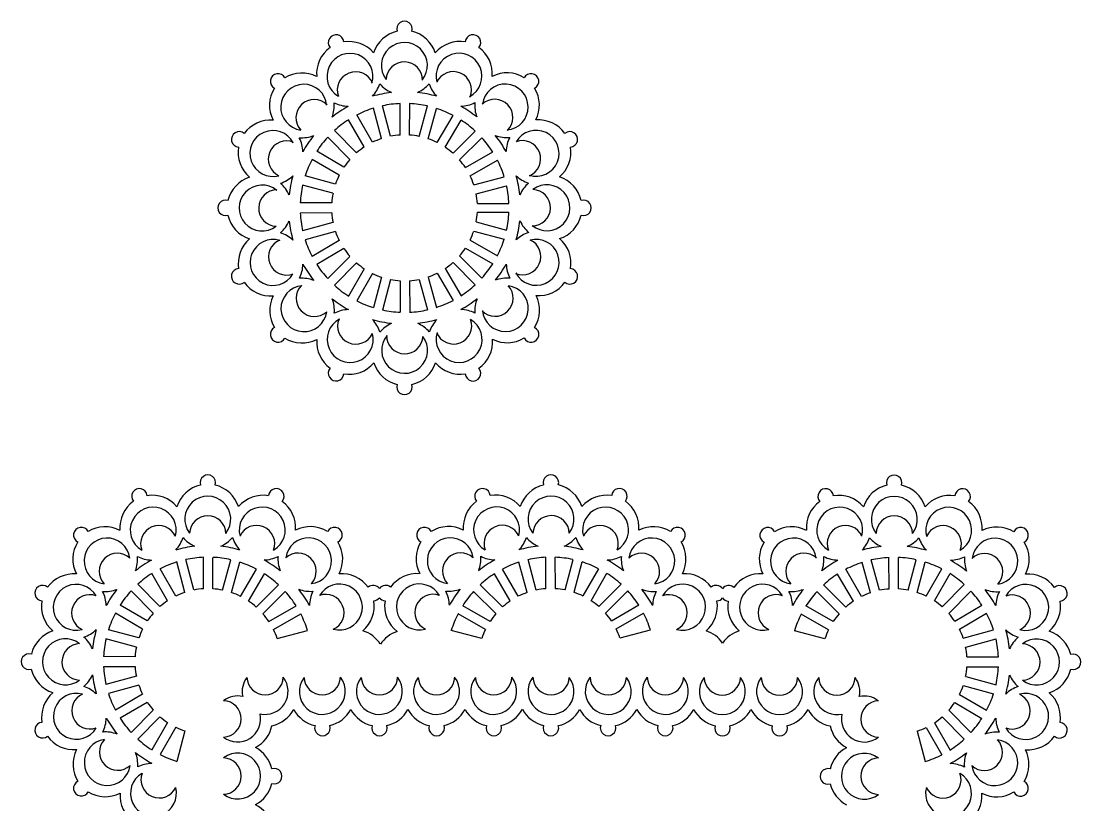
# Model space of a CAD drawing. Extents: x 324 to 683, y 5 to 247.
# Drawn here: x 513.5 to 682.8, y 122 to 247.1 of the extents above; entities that cross this region are included whole.
import ezdxf

# ---------------------------------------------------------------- set-up
doc = ezdxf.new("R2010")
doc.units = 0
doc.layers.get('0').update_dxf_attribs({"linetype": 'CONTINUOUS'})

msp = doc.modelspace()

# ---------------------------------------------------------------- linework, layer by layer
for p, q in [((572.51, 228.78), (571.23, 233.64)), ((574.05, 228.97), (574.07, 234)), ((575.55, 228.97), (575.57, 233.99)), ((577.08, 228.76), (578.4, 233.61)), ((569.62, 227.81), (567.13, 232.17)), ((571.06, 228.39), (569.78, 233.26)), ((578.53, 228.37), (579.85, 233.22)), ((579.96, 227.77), (582.49, 232.11)), ((568.32, 227.06), (565.82, 231.42)), ((581.26, 227.01), (583.79, 231.35)), ((566.02, 225.07), (562.48, 228.63)), ((567.08, 226.12), (563.54, 229.69)), ((582.49, 226.06), (586.05, 229.6)), ((583.54, 225), (587.11, 228.54)), ((565.07, 223.84), (560.73, 226.37)), ((584.48, 223.76), (588.85, 226.26)), ((564.32, 222.54), (559.97, 225.07)), ((585.23, 222.46), (589.59, 224.96)), ((563.72, 221.11), (558.87, 222.43)), ((585.82, 221.02), (590.68, 222.31)), ((563.32, 219.66), (558.47, 220.98)), ((586.2, 219.57), (591.06, 220.86)), ((563.11, 218.13), (558.09, 218.15)), ((586.39, 218.03), (591.42, 218.01)), ((586.39, 216.63), (591.42, 216.65)), ((563.11, 216.53), (558.09, 216.51)), ((563.32, 215), (558.47, 213.68)), ((586.2, 215.09), (591.06, 213.8)), ((563.72, 213.55), (558.87, 212.23)), ((585.82, 213.64), (590.68, 212.35)), ((564.32, 212.12), (559.97, 209.59)), ((585.23, 212.2), (589.59, 209.7)), ((565.07, 210.82), (560.73, 208.29)), ((584.48, 210.9), (588.85, 208.4)), ((566.02, 209.59), (562.48, 206.03)), ((567.08, 208.54), (563.54, 204.97)), ((582.49, 208.6), (586.05, 205.06)), ((583.54, 209.66), (587.11, 206.12)), ((568.32, 207.6), (565.82, 203.24)), ((569.62, 206.85), (567.13, 202.49)), ((579.96, 206.89), (582.49, 202.55)), ((581.26, 207.65), (583.79, 203.31)), ((571.06, 206.27), (569.78, 201.4)), ((572.51, 205.88), (571.23, 201.02)), ((574.05, 205.69), (574.07, 200.66)), ((575.55, 205.69), (575.57, 200.67)), ((577.08, 205.9), (578.4, 201.05)), ((578.53, 206.29), (579.85, 201.44)), ((541.09, 156.31), (539.81, 161.17)), ((542.63, 156.5), (542.65, 161.53)), ((544.13, 156.5), (544.15, 161.52)), ((545.67, 156.29), (546.99, 161.14)), ((595.8, 156.3), (594.48, 161.15)), ((597.34, 156.51), (597.32, 161.54)), ((598.84, 156.52), (598.82, 161.54)), ((600.38, 156.32), (601.66, 161.18)), ((601.83, 155.94), (603.11, 160.8)), ((650.62, 156.26), (649.3, 161.11)), ((652.15, 156.47), (652.13, 161.5)), ((653.65, 156.48), (653.63, 161.5)), ((655.19, 156.28), (656.48, 161.14)), ((538.21, 155.33), (535.71, 159.7)), ((539.64, 155.92), (538.36, 160.78)), ((547.12, 155.89), (548.44, 160.74)), ((548.55, 155.29), (551.08, 159.64)), ((592.92, 155.31), (590.39, 159.65)), ((594.35, 155.91), (593.03, 160.76)), ((603.26, 155.35), (605.76, 159.71)), ((647.74, 155.27), (645.21, 159.61)), ((649.17, 155.87), (647.85, 160.72)), ((656.64, 155.9), (657.93, 160.76)), ((658.08, 155.31), (660.58, 159.67)), ((536.9, 154.59), (534.41, 158.95)), ((549.84, 154.54), (552.37, 158.88)), ((591.63, 154.55), (589.1, 158.9)), ((604.57, 154.6), (607.06, 158.97)), ((646.44, 154.51), (643.91, 158.86)), ((659.38, 154.56), (661.88, 158.93)), ((534.6, 152.59), (531.06, 156.16)), ((535.67, 153.65), (532.13, 157.22)), ((551.07, 153.59), (554.64, 157.13)), ((552.13, 152.52), (555.7, 156.07)), ((589.34, 152.54), (585.77, 156.08)), ((590.4, 153.6), (586.83, 157.14)), ((605.8, 153.66), (609.34, 157.23)), ((606.87, 152.61), (610.41, 156.18)), ((644.16, 152.5), (640.59, 156.04)), ((645.21, 153.56), (641.65, 157.11)), ((660.62, 153.62), (664.16, 157.19)), ((661.68, 152.57), (665.22, 156.14)), ((532.9, 150.07), (528.56, 152.6)), ((533.66, 151.37), (529.31, 153.9)), ((553.07, 151.29), (557.43, 153.79)), ((553.81, 149.99), (558.18, 152.48)), ((587.66, 150), (583.29, 152.5)), ((588.4, 151.3), (584.04, 153.8)), ((607.81, 151.38), (612.16, 153.91)), ((608.57, 150.08), (612.91, 152.62)), ((642.47, 149.96), (638.11, 152.46)), ((643.22, 151.27), (638.86, 153.76)), ((662.63, 151.34), (666.97, 153.87)), ((663.39, 150.05), (667.73, 152.58)), ((532.3, 148.64), (527.45, 149.96)), ((554.4, 148.55), (559.26, 149.83)), ((587.07, 148.57), (582.21, 149.85)), ((609.17, 148.65), (614.02, 149.97)), ((641.89, 148.53), (637.02, 149.81)), ((663.98, 148.61), (668.84, 149.93)), ((531.91, 147.19), (527.06, 148.51)), ((664.38, 147.17), (669.23, 148.49)), ((531.7, 145.65), (526.67, 145.67)), ((664.59, 145.63), (669.61, 145.65)), ((531.7, 144.06), (526.67, 144.04)), ((664.59, 144.04), (669.61, 144.02)), ((531.91, 142.53), (527.06, 141.2)), ((664.38, 142.5), (669.23, 141.18)), ((532.3, 141.08), (527.45, 139.76)), ((663.98, 141.05), (668.84, 139.73)), ((532.9, 139.65), (528.56, 137.12)), ((663.39, 139.62), (667.73, 137.09)), ((533.66, 138.35), (529.31, 135.82)), ((534.6, 137.12), (531.06, 133.55)), ((661.68, 137.1), (665.22, 133.53)), ((662.63, 138.33), (666.97, 135.8)), ((535.67, 136.07), (532.13, 132.5)), ((660.62, 136.04), (664.16, 132.47)), ((536.9, 135.13), (534.41, 130.76)), ((538.21, 134.38), (535.71, 130.02)), ((539.64, 133.79), (538.36, 128.93)), ((656.64, 133.77), (657.93, 128.91)), ((658.08, 134.36), (660.58, 129.99)), ((659.38, 135.1), (661.88, 130.74))]:
    msp.add_line(p, q)
for centre, radius, start, end in [((574.75, 245.91), 1.24, 342.0397, 197.5113), ((574.73, 240.5), 5.17, 102.9171, 162.1839), ((574.73, 240.5), 5.17, 17.921, 76.6339), ((563.81, 243.74), 1.24, 4.5397, 220.0113), ((565.87, 238.73), 5.17, 40.421, 99.1339), ((574.73, 240.08), 3.67, 319.9886, 217.5122), ((583.6, 238.74), 5.17, 80.4171, 139.6839), ((585.69, 243.74), 1.24, 319.5397, 175.0113), ((565.87, 238.73), 5.17, 125.4171, 184.6839), ((583.6, 238.74), 5.17, 355.421, 54.1339), ((566.03, 238.34), 3.67, 342.4886, 240.0122), ((574.72, 237.73), 2.91, 359.7755, 177.755), ((583.44, 238.35), 3.67, 297.4886, 195.0122), ((554.54, 237.54), 1.24, 27.0397, 242.5113), ((558.35, 233.7), 5.17, 62.921, 121.6339), ((566.92, 236.16), 2.91, 22.2755, 200.255), ((582.53, 236.18), 2.91, 337.2755, 155.255), ((591.12, 233.73), 5.17, 57.9171, 117.1839), ((594.96, 237.54), 1.24, 297.0397, 152.5113), ((558.65, 233.4), 3.67, 4.9886, 262.5122), ((565.87, 238.73), 5.17, 316.3853, 342.1839), ((574.73, 240.5), 5.17, 220.421, 246.2197), ((574.73, 240.5), 5.17, 293.8853, 319.6839), ((583.6, 238.74), 5.17, 197.921, 223.7197), ((590.82, 233.43), 3.67, 274.9886, 172.5122), ((558.35, 233.7), 5.17, 147.9171, 207.1839), ((574.75, 217.33), 18.55, 96.5221, 106.0829), ((574.75, 217.33), 18.55, 74.0221, 83.5829), ((591.12, 233.73), 5.17, 332.921, 31.6339), ((560.31, 231.73), 2.91, 44.7755, 222.755), ((558.35, 233.7), 5.17, 338.8853, 4.6839), ((565.87, 238.73), 5.17, 242.921, 268.7197), ((574.75, 217.33), 16.68, 92.3519, 102.1991), ((574.75, 217.33), 16.68, 77.3519, 87.1991), ((583.6, 238.74), 5.17, 271.3853, 297.1839), ((574.75, 217.33), 18.55, 51.5221, 61.0829), ((591.12, 233.73), 5.17, 175.421, 201.2197), ((589.15, 231.77), 2.91, 314.7755, 132.755), ((574.75, 217.33), 18.55, 119.0221, 128.5829), ((574.75, 217.33), 16.68, 107.3519, 117.1991), ((574.75, 217.33), 16.68, 62.3519, 72.1991), ((553.34, 226.18), 5.17, 85.421, 144.1339), ((574.75, 217.33), 16.68, 122.3519, 132.1991), ((574.75, 217.33), 16.68, 47.3519, 57.1991), ((596.15, 226.22), 5.17, 35.4171, 94.6839), ((548.34, 228.27), 1.24, 49.5397, 265.0113), ((553.73, 226.02), 3.67, 27.4886, 285.0122), ((558.35, 233.7), 5.17, 265.421, 291.2197), ((553.34, 226.18), 5.17, 1.3853, 27.1839), ((574.75, 217.33), 18.55, 141.5221, 151.0829), ((574.75, 217.33), 16.68, 137.3519, 147.1991), ((574.75, 217.33), 11.66, 93.462, 101.089), ((574.75, 217.33), 11.66, 78.462, 86.089), ((574.75, 217.33), 16.68, 32.3519, 42.1991), ((591.12, 233.73), 5.17, 248.8853, 274.6839), ((574.75, 217.33), 18.55, 29.0221, 38.5829), ((596.15, 226.22), 5.17, 152.921, 178.7197), ((595.76, 226.05), 3.67, 252.4886, 150.0122), ((601.16, 228.27), 1.24, 274.5397, 130.0113), ((553.34, 226.18), 5.17, 170.4171, 229.6839), ((555.9, 225.11), 2.91, 67.2755, 245.255), ((574.75, 217.33), 11.66, 123.462, 131.089), ((574.75, 217.33), 11.66, 108.462, 116.089), ((574.75, 217.33), 11.66, 63.462, 71.089), ((574.75, 217.33), 11.66, 48.462, 56.089), ((593.58, 225.16), 2.91, 292.2755, 110.255), ((596.15, 226.22), 5.17, 310.421, 9.1339), ((574.75, 217.33), 16.68, 152.3519, 162.1991), ((574.75, 217.33), 11.66, 138.462, 146.089), ((574.75, 217.33), 11.66, 33.462, 41.089), ((574.75, 217.33), 16.68, 17.3519, 27.1991), ((551.58, 217.31), 5.17, 107.921, 166.6339), ((553.34, 226.18), 5.17, 287.921, 313.7197), ((574.75, 217.33), 18.55, 164.0221, 173.5829), ((574.75, 217.33), 11.66, 153.462, 161.089), ((574.75, 217.33), 11.66, 18.462, 26.089), ((574.75, 217.33), 18.55, 6.5221, 16.0829), ((596.15, 226.22), 5.17, 226.3853, 252.1839), ((597.92, 217.35), 5.17, 12.9171, 72.1839), ((552, 217.31), 3.67, 49.9886, 307.5122), ((554.36, 217.3), 2.91, 89.7755, 267.755), ((551.58, 217.31), 5.17, 23.8853, 49.6839), ((574.75, 217.33), 16.68, 167.3519, 177.1991), ((574.75, 217.33), 16.68, 2.3519, 12.1991), ((597.92, 217.35), 5.17, 130.421, 156.2197), ((597.5, 217.35), 3.67, 229.9886, 127.5122), ((595.15, 217.36), 2.91, 269.7755, 87.755), ((546.17, 217.33), 1.24, 72.0397, 287.5113), ((574.75, 217.33), 11.66, 168.462, 176.089), ((574.75, 217.33), 11.66, 3.462, 11.089), ((603.34, 217.33), 1.24, 252.0397, 107.5113), ((574.75, 217.33), 16.68, 347.8009, 357.6481), ((551.58, 217.31), 5.17, 192.9171, 252.1839), ((551.58, 217.31), 5.17, 310.421, 336.2197), ((574.75, 217.33), 18.55, 186.5221, 196.0829), ((574.75, 217.33), 16.68, 182.8009, 192.6481), ((574.75, 217.33), 11.66, 183.911, 191.5381), ((574.75, 217.33), 11.66, 348.911, 356.5381), ((574.75, 217.33), 18.55, 344.0221, 353.5829), ((597.92, 217.35), 5.17, 203.8853, 229.6839), ((597.92, 217.35), 5.17, 287.921, 346.6339), ((553.35, 208.44), 5.17, 46.3853, 72.1839), ((574.75, 217.33), 11.66, 198.911, 206.5381), ((574.75, 217.33), 11.66, 333.911, 341.5381), ((596.17, 208.48), 5.17, 107.921, 133.7197), ((553.35, 208.44), 5.17, 130.421, 189.1339), ((553.74, 208.61), 3.67, 72.4886, 330.0122), ((555.92, 209.5), 2.91, 112.2755, 290.255), ((574.75, 217.33), 16.68, 197.8009, 207.6481), ((574.75, 217.33), 16.68, 332.8009, 342.6481), ((593.61, 209.55), 2.91, 247.2755, 65.255), ((595.77, 208.64), 3.67, 207.4886, 105.0122), ((596.17, 208.48), 5.17, 350.4171, 49.6839), ((574.75, 217.33), 11.66, 213.911, 221.5381), ((574.75, 217.33), 11.66, 318.911, 326.5381), ((553.35, 208.44), 5.17, 332.921, 358.7197), ((574.75, 217.33), 18.55, 209.0221, 218.5829), ((574.75, 217.33), 16.68, 212.8009, 222.6481), ((574.75, 217.33), 11.66, 228.911, 236.5381), ((574.75, 217.33), 11.66, 303.911, 311.5381), ((574.75, 217.33), 16.68, 317.8009, 327.6481), ((574.75, 217.33), 18.55, 321.5221, 331.0829), ((596.17, 208.48), 5.17, 181.3853, 207.1839), ((548.34, 206.39), 1.24, 94.5397, 310.0113), ((574.75, 217.33), 11.66, 243.911, 251.5381), ((574.75, 217.33), 11.66, 288.911, 296.5381), ((601.16, 206.39), 1.24, 229.5397, 85.0113), ((553.35, 208.44), 5.17, 215.4171, 274.6839), ((558.68, 201.23), 3.67, 94.9886, 352.5122), ((560.35, 202.89), 2.91, 134.7755, 312.755), ((558.38, 200.93), 5.17, 68.8853, 94.6839), ((574.75, 217.33), 16.68, 227.8009, 237.6481), ((574.75, 217.33), 11.66, 258.911, 266.5381), ((574.75, 217.33), 11.66, 273.911, 281.5381), ((574.75, 217.33), 16.68, 302.8009, 312.6481), ((589.19, 202.93), 2.91, 224.7755, 42.755), ((590.85, 201.26), 3.67, 184.9886, 82.5122), ((591.15, 200.96), 5.17, 85.421, 111.2197), ((596.17, 208.48), 5.17, 265.421, 324.1339), ((558.38, 200.93), 5.17, 152.921, 211.6339), ((591.15, 200.96), 5.17, 327.9171, 27.1839), ((574.75, 217.33), 18.55, 231.5221, 241.0829), ((558.38, 200.93), 5.17, 355.421, 21.2197), ((574.75, 217.33), 16.68, 242.8009, 252.6481), ((574.75, 217.33), 16.68, 287.8009, 297.6481), ((574.75, 217.33), 18.55, 299.0221, 308.5829), ((591.15, 200.96), 5.17, 158.8853, 184.6839), ((565.9, 195.92), 5.17, 91.3853, 117.1839), ((574.75, 217.33), 16.68, 257.8009, 267.6481), ((574.75, 217.33), 16.68, 272.8009, 282.6481), ((583.64, 195.93), 5.17, 62.921, 88.7197), ((554.54, 197.12), 1.24, 117.0397, 332.5113), ((566.07, 196.31), 3.67, 117.4886, 15.0122), ((566.97, 198.48), 2.91, 157.2755, 335.255), ((574.75, 217.33), 18.55, 254.0221, 263.5829), ((565.9, 195.92), 5.17, 17.921, 43.7197), ((574.77, 194.16), 5.17, 113.8853, 139.6839), ((574.75, 217.33), 18.55, 276.5221, 286.0829), ((574.77, 194.16), 5.17, 40.421, 66.2197), ((583.64, 195.93), 5.17, 136.3853, 162.1839), ((583.47, 196.32), 3.67, 162.4886, 60.0122), ((582.58, 198.5), 2.91, 202.2755, 20.255), ((594.96, 197.12), 1.24, 207.0397, 62.5113), ((558.38, 200.93), 5.17, 237.9171, 297.1839), ((574.77, 194.58), 3.67, 139.9886, 37.5122), ((574.78, 196.93), 2.91, 179.7755, 357.755), ((583.64, 195.93), 5.17, 305.4171, 4.6839), ((591.15, 200.96), 5.17, 242.921, 301.6339), ((565.9, 195.92), 5.17, 175.421, 234.1339), ((563.81, 190.92), 1.24, 139.5397, 355.0113), ((565.9, 195.92), 5.17, 260.4171, 319.6839), ((574.77, 194.16), 5.17, 197.921, 256.6339), ((574.77, 194.16), 5.17, 282.9171, 342.1839), ((583.64, 195.93), 5.17, 220.421, 279.1339), ((585.69, 190.92), 1.24, 184.5397, 40.0113), ((574.75, 188.75), 1.24, 162.0397, 17.5113), ((543.34, 173.44), 1.24, 342.0397, 197.5113), ((598.13, 173.46), 1.24, 342.4887, 197.9603), ((652.95, 173.42), 1.24, 342.4887, 197.9603), ((543.31, 168.03), 5.17, 102.9171, 162.1839), ((543.31, 168.03), 5.17, 17.921, 76.6339), ((598.16, 168.04), 5.17, 103.3661, 162.079), ((598.16, 168.04), 5.17, 17.8161, 77.0829), ((652.97, 168), 5.17, 103.3661, 162.079), ((652.97, 168), 5.17, 17.8161, 77.0829), ((532.4, 171.27), 1.24, 4.5397, 220.0113), ((534.45, 166.26), 5.17, 40.421, 99.1339), ((543.32, 167.61), 3.67, 322.0388, 217.5122), ((552.18, 166.27), 5.17, 80.4171, 139.6839), ((554.27, 171.27), 1.24, 319.5397, 175.0113), ((587.2, 171.28), 1.24, 4.9887, 220.4603), ((589.29, 166.29), 5.17, 40.3161, 99.5829), ((598.15, 167.62), 3.67, 322.4878, 217.9612), ((607.02, 166.27), 5.17, 80.8661, 139.579), ((609.07, 171.28), 1.24, 319.9887, 175.4603), ((642.01, 171.24), 1.24, 4.9887, 220.4603), ((644.1, 166.25), 5.17, 40.3161, 99.5829), ((652.97, 167.58), 3.67, 322.4878, 217.9612), ((661.84, 166.23), 5.17, 80.8661, 139.579), ((663.89, 171.24), 1.24, 319.9887, 175.4603), ((534.45, 166.26), 5.17, 125.4171, 184.6839), ((534.61, 165.87), 3.67, 344.5388, 240.0122), ((552.02, 165.88), 3.67, 299.5388, 195.0122), ((552.18, 166.27), 5.17, 355.421, 54.1339), ((589.29, 166.29), 5.17, 125.8661, 184.579), ((589.45, 165.9), 3.67, 344.9878, 240.4612), ((606.86, 165.88), 3.67, 299.9878, 195.4612), ((607.02, 166.27), 5.17, 355.3161, 54.5829), ((644.1, 166.25), 5.17, 125.8661, 184.579), ((644.26, 165.86), 3.67, 344.9878, 240.4612), ((661.67, 165.84), 3.67, 299.9878, 195.4612), ((661.84, 166.23), 5.17, 355.3161, 54.5829), ((543.31, 165.25), 2.91, 1.796, 177.755), ((598.16, 165.27), 2.91, 2.245, 178.204), ((652.98, 165.23), 2.91, 2.245, 178.204), ((523.12, 165.07), 1.24, 27.0397, 242.5113), ((526.94, 161.23), 5.17, 62.921, 121.6339), ((535.5, 163.69), 2.91, 24.296, 200.255), ((551.11, 163.71), 2.91, 339.296, 155.255), ((559.7, 161.26), 5.17, 57.9171, 117.1839), ((563.55, 165.07), 1.24, 297.0397, 152.5113), ((577.92, 165.08), 1.24, 27.4887, 242.9603), ((581.77, 161.27), 5.17, 62.8161, 122.0829), ((590.36, 163.73), 2.91, 24.745, 200.704), ((605.97, 163.71), 2.91, 339.745, 155.704), ((614.53, 161.24), 5.17, 58.3661, 117.079), ((618.35, 165.08), 1.24, 297.4887, 152.9603), ((632.74, 165.05), 1.24, 27.4887, 242.9603), ((636.58, 161.23), 5.17, 62.8161, 122.0829), ((645.17, 163.69), 2.91, 24.745, 200.704), ((660.78, 163.67), 2.91, 339.745, 155.704), ((669.35, 161.2), 5.17, 58.3661, 117.079), ((673.16, 165.05), 1.24, 297.4887, 152.9603), ((527.24, 160.93), 3.67, 7.0388, 262.5122), ((534.45, 166.26), 5.17, 316.3853, 342.1839), ((543.31, 168.03), 5.17, 220.421, 246.2197), ((543.31, 168.03), 5.17, 293.8853, 319.6839), ((552.18, 166.27), 5.17, 197.921, 223.7197), ((559.41, 160.96), 3.67, 277.0388, 172.5122), ((582.06, 160.97), 3.67, 7.4878, 262.9612), ((589.29, 166.29), 5.17, 316.2803, 342.079), ((598.16, 168.04), 5.17, 220.3161, 246.1147), ((598.16, 168.04), 5.17, 293.7803, 319.579), ((607.02, 166.27), 5.17, 197.8161, 223.6147), ((614.23, 160.94), 3.67, 277.4878, 172.9612), ((636.88, 160.93), 3.67, 7.4878, 262.9612), ((644.1, 166.25), 5.17, 316.2803, 342.079), ((652.97, 168), 5.17, 220.3161, 246.1147), ((652.97, 168), 5.17, 293.7803, 319.579), ((661.84, 166.23), 5.17, 197.8161, 223.6147), ((669.05, 160.9), 3.67, 277.4878, 172.9612), ((526.94, 161.23), 5.17, 147.9171, 207.1839), ((543.34, 144.86), 18.55, 96.5221, 106.0829), ((543.34, 144.86), 18.55, 74.0221, 83.5829), ((559.7, 161.26), 5.17, 332.921, 31.6339), ((581.77, 161.27), 5.17, 148.3661, 207.079), ((598.13, 144.87), 18.55, 96.4171, 105.9779), ((598.13, 144.87), 18.55, 73.9171, 83.4779), ((614.53, 161.24), 5.17, 332.8161, 32.0829), ((636.58, 161.23), 5.17, 148.3661, 207.079), ((652.95, 144.83), 18.55, 96.4171, 105.9779), ((652.95, 144.83), 18.55, 73.9171, 83.4779), ((669.35, 161.2), 5.17, 332.8161, 32.0829), ((528.89, 159.26), 2.91, 46.796, 222.755), ((526.94, 161.23), 5.17, 338.8853, 4.6839), ((543.34, 144.86), 18.55, 119.0221, 128.5829), ((534.45, 166.26), 5.17, 242.921, 268.7197), ((543.34, 144.86), 16.68, 92.3519, 102.1991), ((543.34, 144.86), 16.68, 77.3519, 87.1991), ((552.18, 166.27), 5.17, 271.3853, 297.1839), ((543.34, 144.86), 18.55, 51.5221, 61.0829), ((559.7, 161.26), 5.17, 175.421, 201.2197), ((557.74, 159.3), 2.91, 316.796, 132.755), ((583.73, 159.32), 2.91, 47.245, 223.204), ((581.77, 161.27), 5.17, 338.7803, 4.579), ((598.13, 144.87), 18.55, 118.9171, 128.4779), ((589.29, 166.29), 5.17, 242.8161, 268.6147), ((598.13, 144.87), 16.68, 92.8009, 102.6481), ((598.13, 144.87), 16.68, 77.8009, 87.6481), ((598.13, 144.87), 16.68, 62.8009, 72.6481), ((607.02, 166.27), 5.17, 271.2803, 297.079), ((598.13, 144.87), 18.55, 51.4171, 60.9779), ((614.53, 161.24), 5.17, 175.3161, 201.1147), ((612.58, 159.27), 2.91, 317.245, 133.204), ((638.55, 159.28), 2.91, 47.245, 223.204), ((636.58, 161.23), 5.17, 338.7803, 4.579), ((652.95, 144.83), 18.55, 118.9171, 128.4779), ((644.1, 166.25), 5.17, 242.8161, 268.6147), ((652.95, 144.83), 16.68, 92.8009, 102.6481), ((652.95, 144.83), 16.68, 77.8009, 87.6481), ((661.84, 166.23), 5.17, 271.2803, 297.079), ((652.95, 144.83), 18.55, 51.4171, 60.9779), ((669.35, 161.2), 5.17, 175.3161, 201.1147), ((667.39, 159.23), 2.91, 317.245, 133.204), ((543.34, 144.86), 16.68, 107.3519, 117.1991), ((543.34, 144.86), 16.68, 62.3519, 72.1991), ((598.13, 144.87), 16.68, 107.8009, 117.6481), ((652.95, 144.83), 16.68, 107.8009, 117.6481), ((652.95, 144.83), 16.68, 62.8009, 72.6481), ((521.92, 153.71), 5.17, 85.421, 144.1339), ((543.34, 144.86), 16.68, 122.3519, 132.1991), ((543.34, 144.86), 16.68, 47.3519, 57.1991), ((564.73, 153.74), 5.17, 35.4171, 94.6839), ((576.74, 153.76), 5.17, 85.3161, 144.5829), ((598.13, 144.87), 16.68, 122.8009, 132.6481), ((598.13, 144.87), 16.68, 47.8009, 57.6481), ((619.55, 153.72), 5.17, 35.8661, 94.579), ((631.55, 153.72), 5.17, 85.3161, 144.5829), ((652.95, 144.83), 16.68, 122.8009, 132.6481), ((652.95, 144.83), 16.68, 47.8009, 57.6481), ((674.36, 153.68), 5.17, 35.8661, 94.579), ((516.93, 155.8), 1.24, 49.5397, 265.0113), ((522.31, 153.54), 3.67, 29.5388, 285.0122), ((526.94, 161.23), 5.17, 265.421, 291.2197), ((521.92, 153.71), 5.17, 1.3853, 27.1839), ((543.34, 144.86), 18.55, 141.5221, 151.0829), ((543.34, 144.86), 16.68, 137.3519, 147.1991), ((543.34, 144.86), 11.66, 108.462, 116.089), ((543.34, 144.86), 11.66, 93.462, 101.089), ((543.34, 144.86), 11.66, 78.462, 86.089), ((543.34, 144.86), 11.66, 63.462, 71.089), ((543.34, 144.86), 16.68, 32.3519, 42.1991), ((559.7, 161.26), 5.17, 248.8853, 274.6839), ((543.34, 144.86), 18.55, 29.0221, 38.5829), ((564.73, 153.74), 5.17, 152.921, 178.7197), ((564.34, 153.58), 3.67, 254.5388, 150.0122), ((569.74, 155.8), 1.24, 37.0605, 130.0113), ((571.73, 155.81), 1.24, 49.9887, 143.7864), ((577.13, 153.6), 3.67, 29.9878, 285.4612), ((581.77, 161.27), 5.17, 265.3161, 291.1147), ((576.74, 153.76), 5.17, 1.2803, 27.079), ((598.13, 144.87), 18.55, 141.4171, 150.9779), ((598.13, 144.87), 16.68, 137.8009, 147.6481), ((598.13, 144.87), 11.66, 108.911, 116.538), ((598.13, 144.87), 11.66, 93.911, 101.538), ((598.13, 144.87), 11.66, 78.911, 86.538), ((598.13, 144.87), 11.66, 63.911, 71.538), ((598.13, 144.87), 16.68, 32.8009, 42.6481), ((614.53, 161.24), 5.17, 248.7803, 274.579), ((598.13, 144.87), 18.55, 28.9171, 38.4779), ((619.55, 153.72), 5.17, 152.8161, 178.6147), ((619.16, 153.56), 3.67, 254.9878, 150.4612), ((624.54, 155.81), 1.24, 34.8575, 130.4603), ((626.54, 155.77), 1.24, 49.9887, 142.9395), ((631.94, 153.56), 3.67, 29.9878, 285.4612), ((636.58, 161.23), 5.17, 265.3161, 291.1147), ((631.55, 153.72), 5.17, 1.2803, 27.079), ((652.95, 144.83), 18.55, 141.4171, 150.9779), ((652.95, 144.83), 16.68, 137.8009, 147.6481), ((652.95, 144.83), 11.66, 108.911, 116.538), ((652.95, 144.83), 11.66, 93.911, 101.538), ((652.95, 144.83), 11.66, 78.911, 86.538), ((652.95, 144.83), 11.66, 63.911, 71.538), ((652.95, 144.83), 16.68, 32.8009, 42.6481), ((669.35, 161.2), 5.17, 248.7803, 274.579), ((652.95, 144.83), 18.55, 28.9171, 38.4779), ((674.36, 153.68), 5.17, 152.8161, 178.6147), ((673.97, 153.52), 3.67, 254.9878, 150.4612), ((679.36, 155.77), 1.24, 274.9887, 130.4603), ((521.92, 153.71), 5.17, 170.4171, 229.6839), ((524.48, 152.64), 2.91, 69.296, 245.255), ((543.34, 144.86), 11.66, 123.462, 131.089), ((543.34, 144.86), 11.66, 48.462, 56.089), ((562.17, 152.69), 2.91, 294.296, 110.255), ((564.73, 153.74), 5.17, 310.421, 9.1339), ((569.74, 155.8), 1.24, 274.5397, 323.7864), ((571.73, 155.81), 1.24, 217.0605, 265.4603), ((576.74, 153.76), 5.17, 170.8661, 232.3612), ((579.3, 152.71), 2.91, 69.745, 245.704), ((598.13, 144.87), 11.66, 123.911, 131.538), ((598.13, 144.87), 11.66, 48.911, 56.538), ((616.99, 152.65), 2.91, 294.745, 110.704), ((619.55, 153.72), 5.17, 310.8388, 9.2929), ((624.56, 155.79), 1.24, 274.3844, 322.9395), ((626.54, 155.77), 1.24, 216.2136, 265.4603), ((631.55, 153.72), 5.17, 170.8661, 229.579), ((634.12, 152.67), 2.91, 69.745, 245.704), ((652.95, 144.83), 11.66, 123.911, 131.538), ((652.95, 144.83), 11.66, 48.911, 56.538), ((671.8, 152.61), 2.91, 294.745, 110.704), ((674.36, 153.68), 5.17, 310.3161, 9.5829), ((543.34, 144.86), 16.68, 152.3519, 162.1991), ((543.34, 144.86), 11.66, 138.462, 146.089), ((543.34, 144.86), 11.66, 33.462, 41.089), ((543.34, 144.86), 16.68, 17.3519, 27.1991), ((598.13, 144.87), 16.68, 152.8009, 162.6481), ((598.13, 144.87), 11.66, 138.911, 146.538), ((598.13, 144.87), 11.66, 33.911, 41.538), ((598.13, 144.87), 16.68, 17.8009, 27.6481), ((652.95, 144.83), 16.68, 152.8009, 162.6481), ((652.95, 144.83), 11.66, 138.911, 146.538), ((652.95, 144.83), 11.66, 33.911, 41.538), ((652.95, 144.83), 16.68, 17.8009, 27.6481), ((520.17, 144.84), 5.17, 107.921, 166.6339), ((521.92, 153.71), 5.17, 287.921, 313.7197), ((543.34, 144.86), 18.55, 164.0221, 173.5829), ((543.34, 144.86), 11.66, 153.462, 161.089), ((543.34, 144.86), 11.66, 18.462, 26.089), ((566.51, 144.88), 5.17, 32.2703, 72.1839), ((575.16, 144.74), 5.17, 107.8265, 145.8333), ((598.13, 144.87), 11.66, 153.911, 161.538), ((598.13, 144.87), 11.66, 18.911, 26.538), ((621.3, 144.89), 5.17, 34.7281, 71.6612), ((629.78, 144.85), 5.17, 107.8161, 144.7389), ((652.95, 144.83), 11.66, 153.911, 161.538), ((652.95, 144.83), 11.66, 18.911, 26.538), ((652.95, 144.83), 18.55, 6.4171, 15.9779), ((674.36, 153.68), 5.17, 226.2803, 252.079), ((676.12, 144.81), 5.17, 13.3661, 72.079), ((520.59, 144.84), 3.67, 52.0388, 307.5122), ((522.94, 144.83), 2.91, 91.796, 267.755), ((520.17, 144.84), 5.17, 23.8853, 49.6839), ((543.34, 144.86), 16.68, 167.3519, 177.1991), ((652.95, 144.83), 16.68, 2.8009, 12.6481), ((676.12, 144.81), 5.17, 130.3161, 156.1147), ((675.7, 144.81), 3.67, 232.4878, 127.9612), ((673.35, 144.8), 2.91, 272.245, 88.204), ((514.75, 144.86), 1.24, 72.0397, 287.5113), ((543.34, 144.86), 11.66, 168.462, 176.089), ((652.95, 144.83), 11.66, 3.911, 11.538), ((681.53, 144.83), 1.24, 252.4887, 107.9603), ((543.34, 144.86), 16.68, 182.8009, 192.6481), ((543.34, 144.86), 11.66, 183.911, 191.5381), ((652.95, 144.83), 11.66, 348.4619, 356.089), ((652.95, 144.83), 16.68, 347.3519, 357.1991), ((520.17, 144.84), 5.17, 192.9171, 252.1839), ((520.17, 144.84), 5.17, 310.421, 336.2197), ((543.34, 144.86), 18.55, 186.5221, 196.0829), ((552.48, 140.11), 3.67, 142.4878, 192.7502), ((552.47, 142.46), 2.91, 182.245, 358.204), ((552.48, 140.11), 3.67, 257.2498, 37.9612), ((561.61, 140.11), 3.67, 142.4878, 37.9612), ((561.6, 142.46), 2.91, 182.245, 358.204), ((570.73, 140.11), 3.67, 142.4878, 37.9612), ((570.73, 142.46), 2.91, 182.245, 358.204), ((579.86, 140.11), 3.67, 142.4878, 37.9612), ((579.85, 142.46), 2.91, 182.245, 358.204), ((588.99, 140.11), 3.67, 142.4878, 37.9612), ((588.98, 142.46), 2.91, 182.245, 358.204), ((598.15, 140.11), 3.67, 142.0388, 37.5122), ((598.16, 142.46), 2.91, 181.796, 357.755), ((607.28, 140.11), 3.67, 142.0388, 37.5122), ((607.29, 142.46), 2.91, 181.796, 357.755), ((616.41, 140.11), 3.67, 142.0388, 37.5122), ((616.42, 142.46), 2.91, 181.796, 357.755), ((625.51, 140.08), 3.67, 142.4878, 37.9612), ((625.5, 142.43), 2.91, 182.245, 358.204), ((634.64, 140.08), 3.67, 142.4878, 37.9612), ((634.63, 142.43), 2.91, 182.245, 358.204), ((643.8, 140.08), 3.67, 142.0388, 282.7502), ((643.81, 142.43), 2.91, 181.796, 357.755), ((643.8, 140.08), 3.67, 347.2498, 37.5122), ((652.95, 144.83), 18.55, 343.9171, 353.4779), ((676.12, 144.81), 5.17, 203.7803, 229.579), ((676.12, 144.81), 5.17, 287.8161, 347.0829), ((521.94, 135.97), 5.17, 46.3853, 72.1839), ((543.34, 144.86), 11.66, 198.911, 206.5381), ((652.95, 144.83), 11.66, 333.4619, 341.089), ((674.35, 135.95), 5.17, 107.8161, 133.6147), ((521.94, 135.97), 5.17, 130.421, 189.1339), ((522.33, 136.13), 3.67, 74.5388, 330.0122), ((524.5, 137.03), 2.91, 114.296, 290.255), ((543.34, 144.86), 16.68, 197.8009, 207.6481), ((548.09, 135.71), 3.67, 77.2498, 127.5122), ((648.2, 135.69), 3.67, 52.4878, 102.7502), ((652.95, 144.83), 16.68, 332.3519, 342.1991), ((673.96, 136.11), 3.67, 209.9878, 105.4612), ((671.78, 137), 2.91, 249.745, 65.704), ((674.35, 135.95), 5.17, 350.8661, 49.579), ((543.34, 144.86), 11.66, 213.911, 221.5381), ((545.74, 135.72), 2.91, 271.796, 87.755), ((552.48, 139.68), 5.17, 282.1306, 331.8777), ((561.61, 139.68), 5.17, 208.1223, 257.0829), ((561.61, 139.68), 5.17, 283.3661, 331.8777), ((570.73, 139.68), 5.17, 208.1223, 257.0829), ((570.73, 139.68), 5.17, 283.3661, 331.8777), ((579.86, 139.68), 5.17, 208.1223, 257.0829), ((579.86, 139.68), 5.17, 283.3661, 331.8777), ((588.99, 139.68), 5.17, 208.1223, 257.0829), ((588.99, 139.68), 5.17, 283.3661, 332.3803), ((598.16, 139.68), 5.17, 207.6197, 256.6339), ((598.16, 139.68), 5.17, 282.9171, 331.8777), ((607.28, 139.68), 5.17, 208.1223, 256.6339), ((607.28, 139.68), 5.17, 282.9171, 331.8777), ((616.41, 139.68), 5.17, 208.1223, 256.6339), ((616.41, 139.68), 5.17, 282.9171, 331.4281), ((625.51, 139.66), 5.17, 208.2599, 257.0829), ((625.51, 139.66), 5.17, 283.3661, 331.8777), ((634.64, 139.66), 5.17, 208.1223, 257.0829), ((634.64, 139.66), 5.17, 283.3661, 331.8777), ((643.76, 139.66), 5.17, 208.1223, 258.3722), ((650.55, 135.7), 2.91, 92.245, 268.204), ((652.95, 144.83), 11.66, 318.4619, 326.089), ((521.94, 135.97), 5.17, 332.921, 358.7197), ((543.34, 144.86), 18.55, 209.0221, 218.5829), ((543.34, 144.86), 16.68, 212.8009, 222.6481), ((543.34, 144.86), 11.66, 228.911, 236.5381), ((548.09, 135.71), 3.67, 232.0388, 12.7502), ((648.2, 135.69), 3.67, 167.2498, 307.9612), ((652.95, 144.83), 11.66, 303.4619, 311.089), ((652.95, 144.83), 16.68, 317.3519, 327.1991), ((652.95, 144.83), 18.55, 321.4171, 330.9779), ((674.35, 135.95), 5.17, 181.2803, 207.079), ((516.93, 133.92), 1.24, 94.5397, 310.0113), ((543.34, 144.86), 11.66, 243.911, 251.5381), ((548.51, 135.71), 5.17, 298.1223, 347.8694), ((561.63, 134.27), 1.24, 162.4887, 17.9603), ((570.76, 134.27), 1.24, 162.4887, 17.9603), ((579.88, 134.27), 1.24, 162.4887, 17.9603), ((589.01, 134.27), 1.24, 162.4887, 17.9603), ((598.13, 134.27), 1.24, 162.0397, 17.5113), ((607.26, 134.27), 1.24, 162.0397, 17.5113), ((616.39, 134.27), 1.24, 162.0397, 17.5113), ((625.53, 134.24), 1.24, 162.4887, 17.9603), ((634.66, 134.24), 1.24, 162.4887, 17.9603), ((647.78, 135.69), 5.17, 192.2366, 241.8777), ((652.95, 144.83), 11.66, 288.4619, 296.089), ((679.36, 133.89), 1.24, 229.9887, 85.4603), ((521.94, 135.97), 5.17, 215.4171, 274.6839), ((527.27, 128.76), 3.67, 97.0388, 352.5122), ((528.93, 130.42), 2.91, 136.796, 312.755), ((526.97, 128.46), 5.17, 68.8853, 94.6839), ((543.34, 144.86), 16.68, 227.8009, 237.6481), ((652.95, 144.83), 16.68, 302.3519, 312.1991), ((669.02, 128.73), 3.67, 187.4878, 82.9612), ((667.35, 130.39), 2.91, 227.245, 43.204), ((669.32, 128.44), 5.17, 85.3161, 111.1147), ((674.35, 135.95), 5.17, 265.3161, 324.5829), ((526.97, 128.46), 5.17, 152.921, 211.6339), ((526.97, 128.46), 5.17, 355.421, 21.2197), ((543.34, 144.86), 18.55, 231.5221, 241.0829), ((548.51, 126.59), 5.17, 12.9171, 61.8777), ((647.78, 126.56), 5.17, 118.1223, 167.0829), ((669.32, 128.44), 5.17, 328.3661, 27.079), ((543.34, 144.86), 16.68, 242.8009, 252.6481), ((548.09, 126.59), 3.67, 232.0388, 127.5122), ((545.74, 126.59), 2.91, 271.796, 87.755), ((648.2, 126.56), 3.67, 52.4878, 307.9612), ((650.55, 126.57), 2.91, 92.245, 268.204), ((652.95, 144.83), 16.68, 287.3519, 297.1991), ((652.95, 144.83), 18.55, 298.9171, 308.4779), ((669.32, 128.44), 5.17, 158.7803, 184.579), ((534.65, 123.83), 3.67, 119.5388, 15.0122), ((534.49, 123.44), 5.17, 91.3853, 117.1839), ((535.56, 126), 2.91, 159.296, 335.255), ((553.92, 126.57), 1.24, 252.0397, 107.5113), ((642.36, 126.54), 1.24, 72.4887, 287.9603), ((661.64, 123.81), 3.67, 164.9878, 60.4612), ((660.73, 125.98), 2.91, 204.745, 20.704), ((661.8, 123.42), 5.17, 62.8161, 88.6147), ((523.12, 124.65), 1.24, 117.0397, 332.5113), ((548.51, 126.59), 5.17, 298.1223, 346.6339), ((647.78, 126.56), 5.17, 193.3661, 241.8777), ((673.16, 124.62), 1.24, 207.4887, 62.9603), ((526.97, 128.46), 5.17, 237.9171, 297.1839), ((534.49, 123.44), 5.17, 175.421, 234.1339), ((661.8, 123.42), 5.17, 305.8661, 4.579), ((669.32, 128.44), 5.17, 242.8161, 302.0829), ((548.51, 117.46), 5.17, 13.3661, 61.8777)]:
    msp.add_arc(centre, radius, start, end)

doc.saveas('drawing.dxf')
